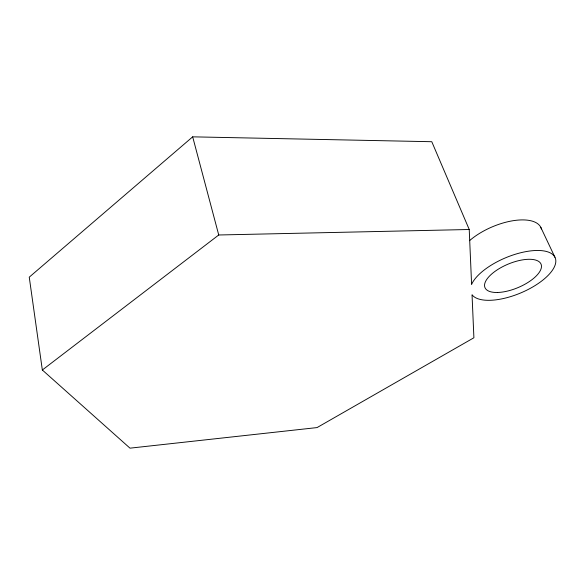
<?xml version="1.0" encoding="UTF-8"?>
<svg xmlns="http://www.w3.org/2000/svg" width="585" height="585" viewBox="0 0 585 585"><rect width="100%" height="100%" fill="white"/><g stroke="black" fill="none" stroke-linecap="round" stroke-linejoin="round"><path stroke-width="0.88" d="M192.677 136.839L29.25 277.166L42.339 369.998L129.994 448.161L317.048 427.584L473.901 337.764L472.044 294.774A45.615 19.13 -22.7 0 0 538.302 283.462A45.615 19.13 -22.7 0 0 536.876 250.475A45.615 19.13 -22.7 0 0 471.598 284.398L469.228 229.503L431.781 141.716L192.677 136.839L218.739 234.987L42.339 369.998M218.739 234.987L469.228 229.503M540.774 227.309L554.96 257.298M469.521 240.676A44.767 20.073 -23.2 0 1 512.899 220.735A44.767 20.073 -23.2 0 1 541.403 228.954M497.608 292.478A30.398 12.738 -22.7 0 0 541.447 267.038A30.398 12.738 -22.7 0 0 499.963 268.164A30.398 12.738 -22.7 0 0 497.608 292.478"/></g></svg>
